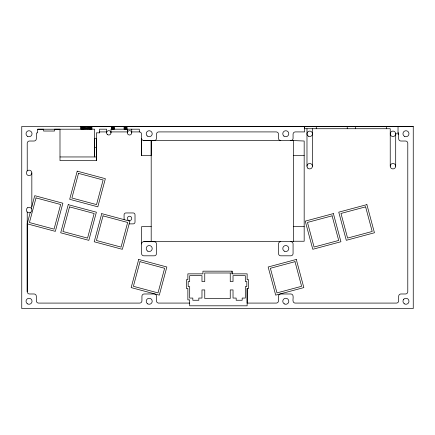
<?xml version="1.0" encoding="UTF-8"?>
<svg xmlns="http://www.w3.org/2000/svg" width="435" height="435" viewBox="0 0 435 435"><rect width="100%" height="100%" fill="white"/><g stroke="black" fill="none" stroke-linecap="round" stroke-linejoin="round"><path stroke-width="0.65" d="M189.687 303.075L158.155 303.075C155.197 302.309 156.981 298.312 156.497 296.257A2.278 2.278 0 0 0 154.224 293.978L144.208 293.978A2.278 2.278 0 0 0 141.93 296.257L141.93 300.808A2.278 2.278 0 0 1 139.657 303.086L38.595 303.086A2.278 2.278 0 0 1 36.317 300.808L36.317 296.257A2.278 2.278 0 0 0 34.039 293.978L29.488 293.978A2.278 2.278 0 0 1 27.215 291.706L27.236 212.014M80.953 126.454L81.138 129.19L82.547 129.19L82.547 126.454M81.138 129.19L81.138 126.454M81.41 129.19L81.41 126.454M81.682 129.19L81.682 126.454M82.112 129.19L82.117 126.454M83.672 126.454L83.672 129.19L83.112 129.19L83.112 126.454M84.33 129.19L84.33 126.454M84.983 129.19L84.983 126.454M85.69 129.19L85.69 126.454M86.391 129.19L86.391 126.454M87.098 129.184L87.098 126.454M87.799 129.184L87.799 126.454M88.457 129.184L88.457 126.454M89.11 129.184L89.11 126.454M90.235 129.184L90.241 126.454M90.67 129.184L90.67 126.454M91.1 129.184L91.105 126.454M91.372 129.184L91.377 126.454M91.649 126.454L91.828 129.19L91.834 126.454L413.25 126.454L413.25 308.546L21.75 308.546L21.75 126.454L413.25 126.454M91.736 129.184L91.741 126.454M27.236 170.906L27.215 143.294A2.278 2.278 0 0 1 29.488 141.022L34.039 141.022A2.278 2.278 0 0 0 36.317 138.743L36.393 133.605L36.796 132.827L37.682 132.827L37.682 129.233L43.603 129.211L43.603 131.038L54.527 131.033L54.527 129.2L59.992 129.2L59.992 160.597L96.407 160.597L96.401 132.827L99.593 132.827L99.593 129.184L106.608 129.184L106.608 132.833M280.776 140.565A2.278 2.278 0 0 1 278.503 138.292L278.503 134.192A2.278 2.278 0 0 0 276.225 131.914L158.775 131.914A2.278 2.278 0 0 0 156.497 134.192L156.497 138.27A2.278 2.278 0 0 1 154.224 140.548L151.195 140.565L151.195 155.589L141.565 155.589L141.565 134.192A2.278 2.278 0 0 0 139.292 131.914L139.292 129.184L110.985 129.184L110.974 132.822M141.565 155.589L141.565 138.292A2.278 2.278 0 0 0 143.844 140.565L293.435 140.565L304.174 141.022L304.174 241.246L293.435 241.246M232.067 273.849L232.067 271.174L202.933 271.174L202.933 273.849L187.866 273.849L187.866 279.732L186.359 279.732L186.359 288.443L187.866 288.443L187.866 299.889L189.687 299.889L189.687 305.805L247.134 305.816L247.134 288.443L248.641 288.443L248.641 279.732L247.134 279.732L247.134 273.849L232.067 273.849L232.067 271.174M398.047 126.471L398.014 132.583A2.278 2.278 0 0 1 398.683 134.192L398.683 138.743A2.278 2.278 0 0 0 400.961 141.022L405.512 141.022A2.278 2.278 0 0 1 407.785 143.294L407.785 291.706A2.278 2.278 0 0 1 405.512 293.978L400.961 293.978A2.278 2.278 0 0 0 398.683 296.257L398.683 300.808A2.278 2.278 0 0 1 396.405 303.086L294.723 303.075C291.765 302.309 293.549 298.312 293.07 296.257A2.278 2.278 0 0 0 290.792 293.978L280.776 293.978A2.278 2.278 0 0 0 278.503 296.257L278.503 300.808A2.278 2.278 0 0 1 276.225 303.086L247.134 303.081L247.134 288.443M27.215 291.706L27.193 223.824L30.227 212.503M31.309 208.457L34.735 195.679L62.874 203.221L55.337 231.366L27.193 223.824M403.365 299.758L403.843 299.139M126.895 126.46L126.906 129.184M290.221 140.565L293.435 140.565L293.435 241.664L143.844 241.681A2.278 2.278 0 0 0 141.565 243.959M37.682 129.233L94.58 129.184L94.58 156.953L94.585 138.292L96.407 138.292L96.407 160.597M154.224 140.548L143.256 140.489M106.608 131.914L99.593 131.914L99.593 132.827M110.979 131.914L127.368 131.914M131.734 131.914L139.292 131.914M398.634 133.811L395.698 133.811A2.73 2.73 0 0 0 391.598 131.446A2.73 2.73 0 0 0 391.598 136.177A2.73 2.73 0 0 0 395.698 133.811L395.698 166.186A2.73 2.73 0 0 1 391.598 168.552A2.73 2.73 0 0 1 391.598 163.821A2.73 2.73 0 0 1 395.698 166.186M94.585 147.394L96.407 147.394M293.435 155.589L304.174 155.589M59.992 156.953L96.407 156.953M129.168 223.873L133.192 223.873A1.822 1.822 0 0 0 135.013 222.051L135.013 214.77A1.822 1.822 0 0 0 133.192 212.949L125.905 212.949A1.822 1.822 0 0 0 124.084 214.77L124.084 219.621M151.195 226.678L141.565 226.678L141.565 253.534A2.278 2.278 0 0 0 143.844 255.813L154.224 255.813A2.278 2.278 0 0 0 156.497 253.534L156.497 243.981A2.278 2.278 0 0 0 154.224 241.702L151.195 241.664L151.195 140.548M293.435 226.678L304.174 226.678M143.844 241.681L154.224 241.702M398.014 132.583L398.683 134.192M390.233 166.186L390.233 128.727L304.63 128.727L304.63 126.471L304.63 131.914L295.343 131.914A2.278 2.278 0 0 0 293.07 134.192L293.07 138.286A2.278 2.278 0 0 1 290.792 140.565M386.389 126.471L386.389 128.727M355.433 126.471L355.433 128.727M347.239 126.471L347.239 128.727M316.283 126.471L316.283 128.727M312.444 128.727L312.444 166.186M306.979 128.727L306.979 166.186M131.734 129.184L131.734 132.892A2.186 2.186 0 0 1 128.401 134.687A2.186 2.186 0 0 1 128.515 130.902A2.186 2.186 0 0 1 131.734 132.892M126.819 126.46L126.819 129.184M126.699 126.46L126.699 129.184M126.536 126.46L126.536 129.184M126.329 126.46L126.329 129.184M126.085 126.46L126.085 129.184M125.802 126.46L125.802 129.184M125.498 126.46L125.498 129.184M125.16 126.46L125.16 129.184M124.807 126.46L124.807 129.184M124.443 126.46L124.443 129.184M124.073 126.46L124.073 129.184M114.285 126.46L114.285 129.184M113.916 126.46L113.916 129.184M113.551 126.46L113.551 129.184M113.198 126.46L113.198 129.184M112.861 126.46L112.861 129.184M112.551 126.46L112.551 129.184M112.273 126.46L112.273 129.184M112.029 126.46L112.029 129.184M111.822 126.46L111.822 129.184M111.659 126.46L111.659 129.184M111.539 126.46L111.539 129.184M89.675 126.454L89.675 129.184M81.046 126.454L81.046 129.184M31.837 172.885A2.73 2.73 0 0 1 27.742 175.251L27.177 174.816A2.73 2.73 0 0 1 27.177 170.955L27.742 170.52A2.73 2.73 0 0 1 31.837 172.885L31.837 206.489M290.792 241.664A2.278 2.278 0 0 1 293.07 243.937L293.07 253.534A2.278 2.278 0 0 1 290.792 255.813L280.776 255.813A2.278 2.278 0 0 1 278.503 253.534L278.503 243.937A2.278 2.278 0 0 1 280.776 241.664M111.447 126.46L111.447 129.184L111.463 126.46M127.373 129.184L127.363 132.762L127.373 129.184M36.023 197.909L29.422 222.535L54.049 229.131L60.644 204.51L36.023 197.909M68.241 204.657L60.699 232.801L88.843 240.343L96.38 212.198L68.241 204.657M77.218 171.151L69.676 199.295L97.821 206.837L105.362 178.693L77.218 171.151M69.529 206.891L62.928 231.512L87.555 238.114L94.15 213.487L69.529 206.891M78.507 173.38L71.906 198.007L96.532 204.602L103.128 179.981L78.507 173.38M101.746 213.639L94.205 241.778L122.349 249.32L129.891 221.176L101.746 213.639M103.035 215.869L96.434 240.49L121.06 247.091L127.656 222.464L103.035 215.869M138.705 259.45L131.163 287.595L159.302 295.137L166.844 266.992L138.705 259.45M139.988 261.68L133.393 286.306L158.019 292.902L164.615 268.281L139.988 261.68M27.742 207.669L27.177 208.104A2.73 2.73 0 0 0 27.177 211.965L27.742 212.4A2.73 2.73 0 0 0 29.814 212.671L30.472 212.4A2.73 2.73 0 0 0 31.472 208.669L31.037 208.104A2.73 2.73 0 0 0 27.742 207.669M333.389 213.601L305.25 221.138L312.787 249.282L340.931 241.74L333.389 213.601M366.895 204.624L338.756 212.16L346.298 240.305L374.437 232.763L366.895 204.624M332.101 215.831L307.48 222.426L314.075 247.053L338.702 240.452L332.101 215.831M365.612 206.853L340.986 213.449L347.581 238.075L372.208 231.474L365.612 206.853M296.295 259.45L268.156 266.992L275.698 295.137L303.837 287.595L296.295 259.45M295.012 261.68L270.385 268.281L276.981 292.902L301.607 286.306L295.012 261.68M230.245 272.995L204.754 272.995L204.754 281.554L201.976 281.554L201.976 275.67L189.687 275.67L189.687 281.554L188.181 281.554L188.181 286.621L189.687 286.621L189.687 298.067L192.825 298.067L192.825 300.253L198.833 300.253L198.833 298.067L201.976 298.067L201.976 289.928L204.754 289.928L204.754 298.486L230.245 298.486L230.245 289.928L233.024 289.928L233.024 298.067L236.167 298.067L236.167 300.253L242.175 300.253L242.175 298.067L245.313 298.067L245.313 286.621L246.819 286.621L246.819 281.554L245.313 281.554L245.313 275.67L233.024 275.67L233.024 281.554L230.245 281.554L230.245 272.995M27.53 136.34A3.007 3.007 0 0 0 32.038 133.735A3.007 3.007 0 0 0 27.53 131.136A3.007 3.007 0 0 0 27.53 136.34M147.204 135.97A3.007 3.007 0 0 0 152.152 134.361A3.007 3.007 0 0 0 148.286 130.881A3.007 3.007 0 0 0 147.204 135.97M283.881 136.063A3.007 3.007 0 0 0 288.748 134.219A3.007 3.007 0 0 0 284.718 130.93A3.007 3.007 0 0 0 283.881 136.063M404.463 136.34A3.007 3.007 0 0 0 408.971 133.735A3.007 3.007 0 0 0 404.463 131.136A3.007 3.007 0 0 0 404.463 136.34M404.463 303.864A3.007 3.007 0 0 0 408.971 301.265A3.007 3.007 0 0 0 404.463 298.66A3.007 3.007 0 0 0 404.463 303.864M284.278 303.875A3.018 3.018 0 0 0 288.802 301.265A3.018 3.018 0 0 0 284.278 298.649A3.018 3.018 0 0 0 284.278 303.875M147.715 303.864A3.007 3.007 0 0 0 152.217 301.265A3.007 3.007 0 0 0 147.715 298.66A3.007 3.007 0 0 0 147.715 303.864M27.53 303.864A3.007 3.007 0 0 0 32.038 301.265A3.007 3.007 0 0 0 27.53 298.66A3.007 3.007 0 0 0 27.53 303.864M147.715 251.131A3.007 3.007 0 0 0 152.217 248.526A3.007 3.007 0 0 0 147.715 245.927A3.007 3.007 0 0 0 147.715 251.131M284.283 251.131A3.007 3.007 0 0 0 288.791 248.526A3.007 3.007 0 0 0 284.283 245.927A3.007 3.007 0 0 0 284.283 251.131M307.779 168.117A2.73 2.73 0 0 0 312.352 166.893A2.73 2.73 0 0 0 309.008 163.549A2.73 2.73 0 0 0 307.779 168.117M308.344 136.177A2.73 2.73 0 0 0 312.444 133.811A2.73 2.73 0 0 0 308.344 131.446A2.73 2.73 0 0 0 308.344 136.177M107.249 134.377A2.186 2.186 0 0 0 110.903 133.387A2.186 2.186 0 0 0 108.223 130.718A2.186 2.186 0 0 0 107.249 134.377M128.456 220.3A2.186 2.186 0 0 0 131.734 218.408A2.186 2.186 0 0 0 128.456 216.516A2.186 2.186 0 0 0 128.456 220.3"/></g></svg>
